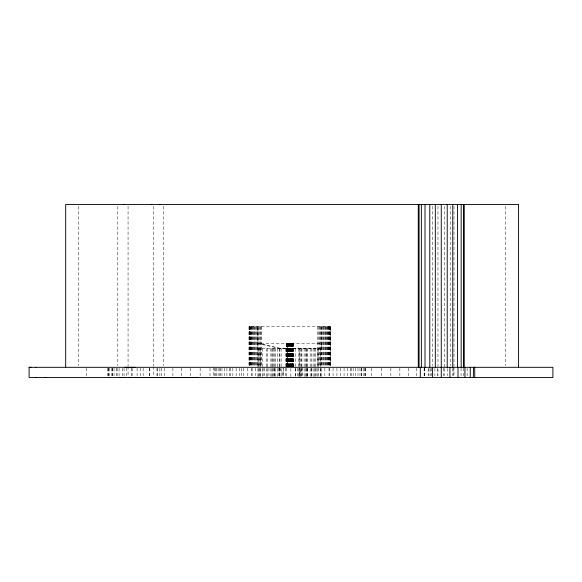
<?xml version="1.0" encoding="UTF-8"?>
<svg xmlns="http://www.w3.org/2000/svg" width="582" height="582" viewBox="0 0 582 582"><rect width="100%" height="100%" fill="white"/><g stroke="black" fill="none" stroke-linecap="round" stroke-linejoin="round"><path stroke-width="0.44" stroke-dasharray="2.91 2.18" d="M279.826 348.494L257.928 343.409L321.526 343.409L321.526 348.494L257.928 348.494L257.928 326.618L257.928 367.526M299.635 348.494L299.635 366.835L299.49 348.24L279.971 348.24L257.928 343.409M424.445 375.797L424.445 367.322M424.562 375.797L424.562 368.166M299.504 375.797L299.577 368.166L299.628 375.797M299.635 377.492L301.367 368.166M330.43 326.618L249.023 326.618L249.052 367.322M321.526 348.494L279.971 348.24M279.869 368.1L283.078 375.921L283.078 368.18M505.751 206.312L505.751 365.511M467.128 368.166L467.128 375.797M463.781 368.166L463.781 375.797M461.075 368.166L461.075 375.797M453.989 206.319L453.989 365.722M453.989 366.624L453.989 375.681M453.647 368.166L453.647 375.797M452.279 368.435L452.279 375.681M450.257 206.319L450.257 365.722M447.623 368.435L447.623 375.681M444.561 206.319L444.561 367.533M444.561 368.435L444.561 375.681M443.637 368.166L443.637 375.797M437.977 206.319L437.977 375.681M437.708 368.166L437.708 375.797M434.907 368.435L434.907 375.681M432.273 206.319L432.273 365.722M431.197 368.166L431.197 375.797M430.251 368.435L430.251 375.681M428.978 368.435L428.978 375.681M428.548 368.435L428.548 375.681M424.125 368.166L424.125 375.797M416.523 368.166L416.523 375.797M408.418 368.166L408.418 375.797M399.849 368.166L399.849 375.797M390.849 368.166L390.849 375.797M381.443 368.166L381.443 375.797M371.68 368.166L371.68 375.797M365.758 368.166L365.758 375.797M365.19 368.166L365.19 375.797M364.325 368.166L364.325 375.797M363.161 368.166L363.161 375.797M361.713 368.166L361.713 375.797M361.589 368.166L361.589 375.797M359.982 368.166L359.982 375.797M357.966 368.166L357.966 375.797M355.689 368.166L355.689 375.797M353.15 368.166L353.15 375.797M351.215 368.166L351.215 375.797M350.357 368.166L350.357 375.797M347.323 368.166L347.323 375.797M344.071 368.166L344.071 375.797M340.594 368.166L340.601 375.797M336.927 368.166L336.927 375.797M333.064 368.166L333.064 375.797M330.205 326.618L330.205 365.511M330.03 326.618L330.03 365.511M329.805 326.618L329.805 365.511M329.783 368.166L329.783 375.797M329.536 326.618L329.536 365.511M329.223 326.618L329.223 365.511M329.034 368.166L329.034 375.797M328.859 326.618L328.859 365.511M328.452 326.618L328.452 365.511M328.001 326.618L328.001 365.511M327.513 326.618L327.513 365.511M326.982 326.618L326.982 365.511M326.422 326.618L326.422 365.511M325.818 326.618L325.818 365.511M325.185 326.618L325.185 365.511M324.851 368.166L324.851 375.797M324.53 326.618L324.53 365.511M323.839 326.618L323.839 365.511M323.126 326.618L323.126 365.511M322.392 326.618L322.392 365.511M321.642 326.618L321.642 365.511M321.526 326.618L321.526 367.526M321.526 368.435L321.526 377.492M320.871 326.618L320.871 365.511M320.529 368.166L320.529 375.797M320.216 348.494L320.216 367.526M320.216 368.435L320.216 377.492M320.093 326.618L320.093 365.511M319.307 326.618L319.307 365.511M318.732 348.494L318.732 367.526M318.812 368.166L318.732 377.492M318.507 326.618L318.507 365.511M317.816 348.494L317.816 367.526M317.816 368.435L317.816 377.492M317.714 326.618L317.714 365.511M316.084 368.166L316.084 375.797M315.662 348.494L315.662 367.526M315.662 368.435L315.662 377.492M314.425 348.494L314.425 367.526M314.425 368.435L314.425 377.492M313.094 348.494L313.094 367.526M313.094 368.435L313.094 377.492M311.668 348.494L311.668 367.526M311.668 368.435L311.668 377.492M311.53 368.166L311.53 375.797M310.162 348.494L310.162 367.526M310.162 368.435L310.162 377.492M307.725 368.166L307.725 375.797M307.5 348.494L307.536 367.526M307.5 368.435L307.536 377.492M306.903 348.494L306.903 367.526M306.896 368.166L306.903 377.492M306.663 348.494L306.663 367.526M306.663 368.435L306.663 377.492M305.332 348.494L305.332 367.526M305.332 368.435L305.332 377.492M304.131 348.494L304.131 367.526M304.131 368.435L304.131 377.492M302.196 367.322L302.196 375.797M301.92 348.494L301.92 367.526M301.92 368.435L301.92 377.492M301.527 348.494L301.527 367.322M301.527 368.166L301.527 375.797M300.196 348.494L300.196 367.526M300.196 368.435L300.196 377.492M299.905 367.322L299.905 375.797M298.304 348.494L298.304 367.526M298.304 368.435L298.304 377.492M297.438 368.166L297.438 375.797M295.489 368.166L295.489 375.797M295.234 348.494L295.234 367.526M295.234 368.435L295.234 377.492M293.284 343.409L293.263 367.322M293.226 343.409L293.226 367.322M293.117 343.409L293.117 367.322M292.95 343.409L292.95 367.322M292.848 343.409L292.848 367.322M292.731 343.409L292.731 367.322M292.608 343.409L292.608 367.322M292.47 343.409L292.47 367.322M292.324 343.409L292.324 367.322M292.164 343.409L292.164 367.322M291.997 343.409L291.997 367.322M291.822 343.409L291.822 367.322M291.64 343.409L291.64 367.322M291.444 343.409L291.444 367.322M291.247 343.409L291.247 367.322M291.036 343.409L291.036 367.322M290.847 348.494L290.847 367.526M290.847 368.435L290.847 377.492M290.825 343.409L290.825 367.322M290.614 343.409L290.614 367.322M290.396 343.409L290.396 367.322M290.178 343.409L290.178 367.322M289.952 343.409L289.952 367.322M289.727 343.409L289.727 367.322M289.501 343.409L289.501 367.322M289.283 343.409L289.283 367.322M289.058 343.409L289.058 367.322M288.839 343.409L288.839 367.322M288.628 343.409L288.628 367.322M288.417 343.409L288.417 367.322M288.214 343.409L288.214 367.322M288.01 343.409L288.01 367.322M287.821 367.322L287.821 343.409L287.457 367.322M287.29 343.409L287.29 367.322M287.13 343.409L287.13 367.322M286.984 343.409L286.984 367.322M286.846 343.409L286.846 367.322M286.722 343.409L286.722 367.322M286.606 343.409L286.606 367.322M286.504 343.409L286.504 367.322M286.417 343.409L286.417 367.322M286.395 368.166L286.395 377.492M286.228 343.409L286.228 367.322M286.191 343.409L286.191 367.322M285.296 348.494L285.296 367.322M285.296 368.166L285.296 375.797M283.718 368.166L283.718 375.797M281.15 348.494L281.15 367.526M281.15 368.435L281.15 377.492M279.869 348.494L279.869 367.322M279.869 368.166L279.869 377.492M279.549 367.322L279.549 375.797M279.207 348.494L279.258 367.526M279.207 368.166L279.258 377.492M278.32 368.166L278.32 375.797M277.541 348.494L277.541 367.526M277.541 368.435L277.541 377.492M275.322 348.494L275.322 367.526M275.322 368.435L275.322 377.492M274.289 348.494L274.289 367.526M274.289 368.435L274.289 377.492M274.209 368.166L274.209 375.797M273.613 348.494L273.613 367.526M273.598 368.166L273.613 377.492M272.238 348.494L272.238 367.526M272.238 368.435L272.238 377.492M271.918 348.494L271.918 367.526M271.918 368.435L271.918 377.492M270.885 348.494L270.885 367.526M270.885 368.435L270.885 377.492M268.949 368.166L268.949 375.797M267.785 348.494L267.785 367.526M267.785 368.435L267.785 377.492M266.36 348.494L266.36 367.526M266.36 368.435L266.36 377.492M264.381 368.166L264.381 375.797M263.1 368.166L263.1 375.797M262.664 348.494L262.664 367.526M262.664 368.435L262.664 377.492M261.747 326.618L261.747 365.511M260.947 326.618L260.947 365.511M260.729 348.494L260.729 367.526M260.729 368.435L260.729 377.492M260.154 326.618L260.154 365.511M259.928 348.494L259.928 367.526M259.928 368.435L259.928 377.492M259.907 368.166L259.907 375.797M259.361 326.618L259.361 365.511M258.684 348.494L258.684 367.526M258.684 368.435L258.684 377.492M258.583 326.618L258.583 365.511M257.928 368.435L257.928 377.492M257.811 326.618L257.811 365.511M257.062 326.618L257.062 365.511M256.327 326.618L256.327 365.511M255.614 326.618L255.614 365.511M255.556 368.166L255.556 375.797M254.931 326.618L254.931 365.511M254.269 326.618L254.269 365.511M253.636 326.618L253.636 365.511M253.039 326.618L253.039 365.511M252.472 326.618L252.472 365.511M252.093 368.166L252.093 375.797M251.941 326.618L251.941 365.511M251.453 326.618L251.453 365.511M251.337 368.166L251.337 375.797M251.002 326.618L251.002 365.511M250.602 326.618L250.602 365.511M250.238 326.618L250.238 365.511M249.918 326.618L249.918 365.511M249.649 326.618L249.649 365.511M249.423 326.618L249.423 365.511M249.249 326.618L249.249 365.511M249.125 326.618L249.125 365.511M247.27 368.166L247.27 375.797M243.378 368.166L243.378 375.797M241.239 368.166L241.239 375.797M239.66 368.166L239.66 375.797M236.139 368.166L236.139 375.797M232.836 368.166L232.836 375.797M230.581 368.166L230.581 375.797M229.752 368.166L229.752 375.797M226.907 368.166L226.907 375.797M224.31 368.166L224.31 375.797M221.975 368.166L221.975 375.797M220.149 368.166L220.149 375.797M219.901 368.166L219.901 375.797M218.105 368.166L218.105 375.797M216.591 368.166L216.591 375.797M215.369 368.166L215.369 375.797M214.438 368.166L214.438 375.797M213.725 367.322L213.798 375.797M209.993 368.166L209.993 375.797M200.15 368.166L200.15 375.797M190.663 368.166L190.663 375.797M181.569 368.166L181.569 375.797M172.898 368.166L172.898 375.797M164.691 368.166L164.691 375.797M163.768 206.312L163.768 365.511M161.752 368.166L161.752 375.797M159.875 368.166L159.875 375.797M157.518 368.166L157.518 375.797M156.98 368.166L156.98 375.797M153.502 206.319L153.502 365.722M153.502 366.624L153.502 375.681M149.785 368.166L149.785 375.797M149.443 368.166L149.443 375.797M143.15 368.166L143.15 375.797M140.786 368.166L140.786 375.797M137.09 368.166L137.09 375.797M132.121 368.166L132.121 375.797M131.634 368.166L131.634 375.797M128.062 206.319L128.062 365.722M128.062 366.624L128.062 375.681M126.796 368.166L126.796 375.797M124.053 368.166L124.053 375.797M122.606 368.166L122.606 375.797M119.077 368.166L119.077 375.797M117.804 206.312L117.804 365.511M117.12 368.166L117.12 375.797M116.218 368.166L116.218 375.797M114.043 368.166L114.043 375.797M112.566 368.166L112.566 375.797M112.391 368.166L112.391 375.797M111.802 368.166L111.802 375.797M109.198 368.166L109.198 375.797M108.754 368.166L108.754 375.797M108.456 368.166L108.456 375.797M107.321 368.166L107.321 375.797M86.733 368.166L86.733 375.797M78.512 206.312L78.512 365.511M287.632 343.409L287.632 367.322L287.632 343.409M330.409 365.511L330.409 326.618L330.329 365.511"/><path stroke-width="0.87" d="M131.794 377.492L128.818 377.492M123.5 204.508L124.533 204.508M151.269 204.508L151.8 204.508M159.344 204.508L160.69 204.508M35.888 377.492L29.1 377.492L29.1 367.315L35.888 367.315M124.883 367.315L135.046 367.315M29.1 367.315L31.042 367.315M35.72 367.315L552.9 367.315L552.9 377.492L45.003 377.492M108.754 377.492L109.198 377.492L108.456 377.492M35.72 377.492L46.043 377.492M119.208 377.492L124.883 377.492M135.046 377.492L197.16 377.492M473.297 377.492L473.595 367.315L474.73 367.315L474.73 377.492M518.577 367.315L518.577 204.508L65.686 204.508L65.686 367.315M470.249 367.315L470.249 377.492M464.931 367.315L464.931 377.492M464.247 204.508L464.247 367.322M463.468 204.508L463.468 367.322M461.17 204.508L461.17 367.322M457.998 367.315L457.998 377.492M457.517 204.508L457.517 367.322M452.76 204.508L452.76 367.315M449.93 367.315L449.93 377.492M447.216 204.508L447.216 367.315M441.265 204.508L441.265 377.492M435.314 204.508L435.321 367.315M432.608 367.315L432.608 377.492M429.778 204.508L429.778 367.315M425.013 204.508L425.013 367.315M421.361 204.508L421.361 367.315M420.306 367.315L420.306 377.492M419.069 204.508L419.069 367.322M418.283 204.508L418.283 367.322"/></g></svg>
